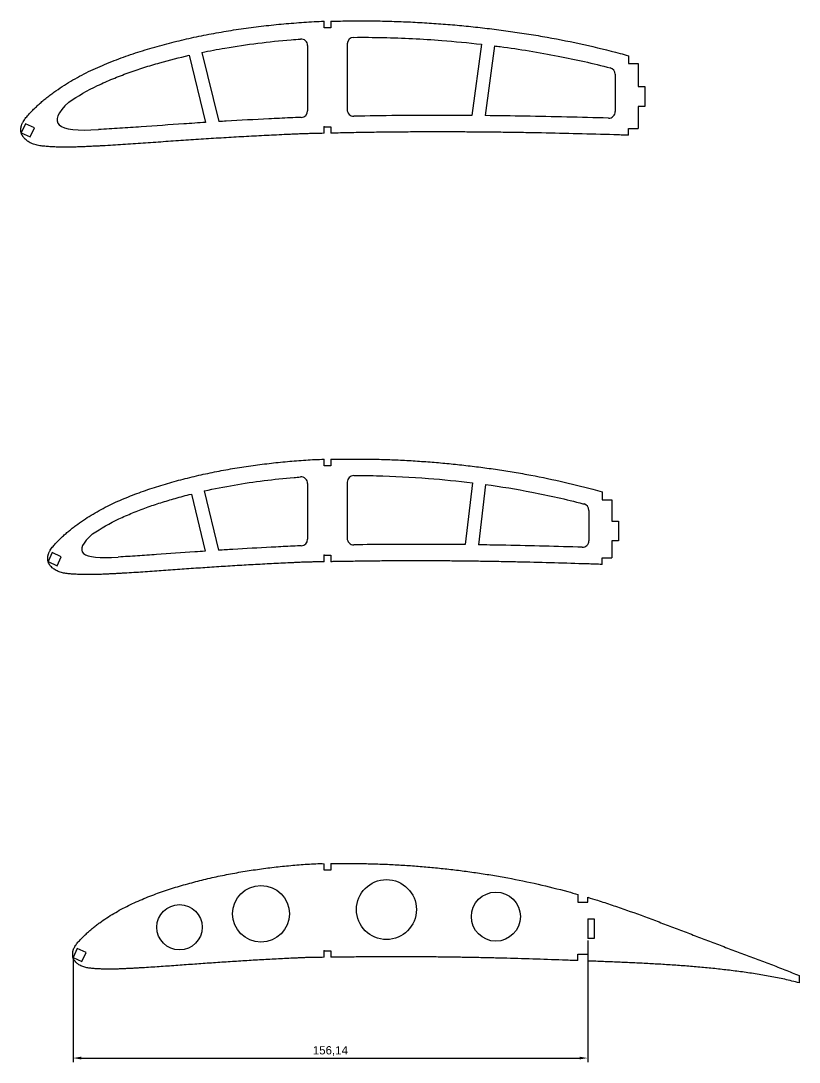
# Model space of a CAD drawing. Header units: millimetres. Extents: x 80 to 1077, y 17 to 739.
# Drawn here: x 105.8 to 342, y 17.3 to 333.2 of the extents above; entities that cross this region are included whole.
import ezdxf

# ---------------------------------------------------------------- set-up
doc = ezdxf.new("R2010")
doc.units = ezdxf.units.MM
doc.layers.add('10', color=7, linetype='Continuous')
doc.styles.get("Standard").update_dxf_attribs({"font": 'arial.ttf'})
doc.dimstyles.new('ISO-25', dxfattribs={"dimtxt": 2.5, "dimasz": 2.5, "dimexe": 1.25, "dimexo": 0.625, "dimtad": 1, "dimtxsty": 'Standard', "dimcen": 2.5, "dimadec": 0, "dimazin": 0, "dimtfac": 1, "dimtmove": 0, "dimatfit": 3, "dimfxl": 1, "dimarcsym": 0})

# ---------------------------------------------------------------- blocks, each defined once
blk = doc.blocks.new('*D1')
at = {"color": 0, "lineweight": -2, "transparency": 16777216}
for p, q in [((277.82, 54.16), (277.82, 17.29)), ((121.68, 48.46), (121.68, 17.29)), ((124.18, 18.54), (275.32, 18.54))]:
    blk.add_line(p, q, dxfattribs=at)
at = {"color": 0, "transparency": 16777216}
for points in [[(124.18, 18.95), (124.18, 18.12), (121.68, 18.54)], [(275.32, 18.95), (275.32, 18.12), (277.82, 18.54)]]:
    blk.add_solid(points, dxfattribs=at)
at = {"layer": 'Defpoints', "color": 0, "transparency": 16777216}
for p in [(277.82, 54.78), (121.68, 49.08), (277.82, 18.54)]:
    blk.add_point(p, dxfattribs=at)
at = {"color": 0, "transparency": 16777216, "insert": (199.75, 20.66), "char_height": 2.5, "attachment_point": 5}
blk.add_mtext('156,14', dxfattribs=at)

msp = doc.modelspace()

# ---------------------------------------------------------------- linework, layer by layer
for p, q in [((197.841, 331.128), (197.841, 333.112)), ((199.841, 333.128), (199.841, 331.128)), ((199.841, 331.128), (197.841, 331.128)), ((192.841, 325.712), (192.841, 305.921)), ((204.841, 326.217), (204.841, 306.283)), ((245.549, 326.115), (242.705, 304.486)), ((249.52, 325.634), (246.735, 304.452)), ((156.868, 322.768), (161.902, 302.391)), ((160.777, 323.626), (165.96, 302.643)), ((290.152, 322.654), (290.152, 320.254)), ((290.152, 320.254), (293.152, 320.254)), ((293.152, 320.254), (293.152, 313.254)), ((286.152, 317.012), (286.152, 305.702)), ((293.152, 313.254), (295.152, 313.254)), ((295.152, 313.254), (295.152, 307.254)), ((295.152, 307.254), (293.152, 307.254)), ((293.152, 307.254), (293.152, 300.515)), ((197.841, 299.099), (197.841, 301.099)), ((197.841, 301.099), (199.841, 301.099)), ((199.841, 301.099), (199.841, 299.139)), ((290.152, 298.515), (290.152, 300.515)), ((290.152, 300.515), (293.152, 300.515)), ((197.841, 198.217), (197.841, 200.2)), ((199.841, 200.217), (199.841, 198.217)), ((199.841, 198.217), (197.841, 198.217)), ((192.841, 192.846), (192.841, 175.94)), ((204.841, 193.284), (204.841, 176.24)), ((242.812, 193.068), (240.649, 174.296)), ((157.569, 189.652), (161.803, 172.325)), ((161.461, 190.578), (165.856, 172.59)), ((246.779, 192.551), (244.67, 174.245)), ((282.178, 190.332), (282.178, 187.932)), ((282.178, 187.932), (285.178, 187.932)), ((285.178, 187.932), (285.178, 181.432)), ((278.178, 184.708), (278.178, 175.502)), ((285.178, 181.432), (287.178, 181.432)), ((287.178, 181.432), (287.178, 175.432)), ((287.178, 175.432), (285.178, 175.432)), ((285.178, 175.432), (285.178, 170.298)), ((197.841, 169.099), (197.841, 171.099)), ((197.841, 171.099), (199.841, 171.099)), ((199.841, 171.099), (199.841, 169.133)), ((282.178, 168.298), (282.178, 170.298)), ((282.178, 170.298), (285.178, 170.298)), ((197.841, 75.53), (197.841, 77.512)), ((199.841, 77.53), (199.841, 75.53)), ((199.841, 75.53), (197.841, 75.53)), ((274.817, 68.184), (274.817, 65.784)), ((277.817, 65.784), (277.817, 67.303)), ((274.817, 65.784), (277.817, 65.784)), ((277.817, 60.784), (279.817, 60.784)), ((277.817, 60.784), (277.817, 54.784)), ((279.817, 60.784), (279.817, 54.784)), ((279.817, 54.784), (277.817, 54.784)), ((197.841, 49.099), (197.841, 51.099)), ((197.841, 51.099), (199.841, 51.099)), ((199.841, 51.099), (199.841, 49.124)), ((274.817, 48.094), (274.817, 50.094)), ((274.817, 50.094), (277.817, 50.094)), ((277.817, 50.094), (277.817, 47.98))]:
    msp.add_line(p, q)
at = {"color": 7, "linetype": 'Continuous', "lineweight": 25}
for p, q in [((120.38, 308.584), (120.381, 308.584)), ((107.226, 301.985), (105.958, 299.266)), ((109.945, 300.717), (107.226, 301.985)), ((108.677, 297.998), (109.945, 300.717)), ((105.958, 299.266), (108.677, 297.998)), ((127.632, 177.581), (127.632, 177.581)), ((115.399, 171.889), (114.131, 169.17)), ((118.118, 170.621), (115.399, 171.889)), ((116.85, 167.902), (118.118, 170.621)), ((114.131, 169.17), (116.85, 167.902)), ((122.945, 51.8), (121.677, 49.081)), ((125.664, 50.532), (122.945, 51.8)), ((121.677, 49.081), (124.396, 47.813)), ((124.396, 47.813), (125.664, 50.532)), ((341.954, 43.536), (341.958, 41.331))]:
    msp.add_line(p, q, dxfattribs=at)
for centre, radius in [((216.758, 63.585), 9.093), ((178.701, 62.296), 8.597), ((249.955, 61.437), 7.439), ((153.984, 58.232), 6.875)]:
    msp.add_circle(centre, radius)
for centre, start, end in [((190.841, 325.712), 0, 94.34987), ((206.841, 326.217), 90.45832, 180), ((284.152, 317.012), 360, 75.4806), ((190.841, 305.921), 272.11706, 0), ((206.841, 306.283), 180, 271.12223), ((284.152, 305.702), 268.31891, 0), ((190.841, 192.846), 0, 94.49635), ((206.841, 193.284), 90.09645, 180), ((276.178, 184.708), 0, 75.29038), ((190.841, 175.94), 272.30208, 360), ((206.841, 176.24), 180, 270.92366), ((276.178, 175.502), 268.16058, 0)]:
    msp.add_arc(centre, 2, start, end)
for points, knots in [([(197.841, 299.099), (196.873, 299.078), (195.393, 299.046), (193.403, 298.998), (191.871, 298.954), (190.34, 298.897), (188.809, 298.828), (187.278, 298.76), (185.236, 298.67), (182.685, 298.549), (179.624, 298.397), (176.564, 298.239), (172.484, 298.017), (168.405, 297.782), (164.327, 297.533), (161.27, 297.34), (158.212, 297.141), (155.156, 296.937), (152.099, 296.728), (149.043, 296.514), (145.988, 296.298), (142.932, 296.082), (139.877, 295.869), (136.82, 295.665), (133.763, 295.475), (131.215, 295.332), (129.176, 295.225), (127.646, 295.149), (126.117, 295.075), (124.587, 295.006), (123.057, 294.946), (121.526, 294.9), (119.995, 294.878), (118.463, 294.879), (116.932, 294.914), (115.402, 294.977), (113.874, 295.084), (112.349, 295.224), (110.831, 295.434), (109.6, 295.79), (108.678, 296.229), (108.131, 296.559), (107.72, 296.861), (107.322, 297.181), (106.955, 297.536), (106.668, 297.878), (106.514, 298.081), (106.405, 298.238), (106.306, 298.401), (106.217, 298.57), (106.138, 298.744), (106.059, 298.917), (105.99, 299.094), (105.944, 299.278), (105.908, 299.465), (105.882, 299.654), (105.863, 299.844), (105.848, 300.099), (105.843, 300.418), (105.878, 300.736), (105.913, 300.988), (105.951, 301.175), (105.999, 301.36), (106.074, 301.604), (106.185, 301.903), (106.347, 302.249), (106.587, 302.7), (106.931, 303.237), (107.389, 303.852), (107.879, 304.44), (108.391, 305.009), (108.92, 305.563), (109.458, 306.108), (110.183, 306.826), (111.111, 307.703), (112.255, 308.721), (113.434, 309.698), (114.641, 310.641), (116.284, 311.853), (118.394, 313.29), (120.995, 314.908), (123.661, 316.417), (126.384, 317.82), (129.159, 319.117), (131.977, 320.319), (134.827, 321.442), (137.704, 322.492), (140.605, 323.476), (143.526, 324.399), (146.465, 325.264), (149.418, 326.077), (152.385, 326.843), (155.363, 327.56), (158.352, 328.231), (162.352, 329.062), (167.374, 329.989), (172.421, 330.772), (176.471, 331.317), (179.513, 331.686), (182.56, 332.016), (185.61, 332.314), (188.665, 332.565), (191.721, 332.801), (194.78, 333.006), (196.821, 333.09), (197.841, 333.112)], [0.47238067, 0.47238067, 0.47238067, 0.47238067, 0.48020319, 0.48432856, 0.48845394, 0.49257931, 0.49670468, 0.50083005, 0.50495542, 0.51320616, 0.52145691, 0.52970765, 0.53795839, 0.55445988, 0.56271062, 0.57096137, 0.57921211, 0.58746285, 0.59571359, 0.60396434, 0.61221508, 0.62046582, 0.62871657, 0.63696731, 0.64521805, 0.6534688, 0.65759417, 0.66171954, 0.66584491, 0.66997028, 0.67409565, 0.67822102, 0.6823464, 0.68647177, 0.69059714, 0.69472251, 0.69884788, 0.70297325, 0.70709862, 0.711224, 0.71328668, 0.71534937, 0.71638071, 0.71741205, 0.71947474, 0.72050608, 0.72102175, 0.72153742, 0.7220531, 0.72256877, 0.72308444, 0.72360011, 0.72411578, 0.72463145, 0.72514712, 0.7256628, 0.72617847, 0.72669414, 0.72772548, 0.72875682, 0.7292725, 0.72978817, 0.73030384, 0.73081951, 0.73185085, 0.7328822, 0.73391354, 0.73597622, 0.73803891, 0.7401016, 0.74216428, 0.74422697, 0.74628965, 0.74835234, 0.75247771, 0.75660308, 0.76072845, 0.76485383, 0.7689792, 0.77722994, 0.78548068, 0.79373143, 0.80198217, 0.81023291, 0.81848365, 0.8267344, 0.83498514, 0.84323588, 0.85148663, 0.85973737, 0.86798811, 0.87623886, 0.8844896, 0.89274034, 0.90099108, 0.91749257, 0.93399406, 0.9422448, 0.95049554, 0.95874629, 0.96699703, 0.97524777, 0.98349851, 0.99174926, 1, 1, 1, 1]), ([(199.841, 333.128), (200.119, 333.131), (201.341, 333.143), (203.506, 333.172), (206.339, 333.219), (209.172, 333.229), (212.004, 333.219), (215.781, 333.165), (219.557, 333.063), (223.33, 332.909), (227.103, 332.724), (231.815, 332.428), (237.463, 331.978), (243.102, 331.43), (248.731, 330.788), (254.348, 330.05), (259.951, 329.212), (267.4, 327.951), (276.66, 326.097), (284.839, 324.097), (289.319, 322.884), (290.152, 322.654)], [0.01103177, 0.01103177, 0.01103177, 0.01103177, 0.015625, 0.03125, 0.046875, 0.0625, 0.078125, 0.09375, 0.125, 0.140625, 0.15625, 0.1875, 0.21875, 0.25, 0.28125, 0.3125, 0.34375, 0.375, 0.4375, 0.5, 0.51429883, 0.51429883, 0.51429883, 0.51429883]), ([(160.777, 323.626), (163.092, 324.109), (165.417, 324.55), (171.072, 325.523), (174.414, 326.016), (181.106, 326.852), (184.458, 327.199), (188.774, 327.556), (189.732, 327.633), (190.69, 327.706)], [0.53722719, 0.53722719, 0.53722719, 0.53722719, 0.625, 0.625, 0.75, 0.75, 0.875, 0.875, 0.91062383, 0.91062383, 0.91062383, 0.91062383]), ([(206.825, 328.217), (206.828, 328.217), (206.831, 328.217), (209.807, 328.241), (212.777, 328.219), (221.681, 328.027), (227.605, 327.73), (237.534, 326.96), (241.544, 326.575), (245.549, 326.115)], [0.06244115, 0.06244115, 0.06244115, 0.06244115, 0.0625, 0.0625, 0.125, 0.125, 0.25, 0.25, 0.33483822, 0.33483822, 0.33483822, 0.33483822]), ([(249.52, 325.634), (250.092, 325.562), (250.663, 325.487), (254.181, 325.021), (257.126, 324.589), (263.008, 323.632), (265.936, 323.109), (274.165, 321.499), (279.433, 320.3), (284.653, 318.948)], [0.36289008, 0.36289008, 0.36289008, 0.36289008, 0.375, 0.375, 0.4375, 0.4375, 0.5, 0.5, 0.61403714, 0.61403714, 0.61403714, 0.61403714]), ([(120.381, 308.584), (123.202, 310.477), (126.13, 312.129), (130.655, 314.307), (132.185, 314.982), (135.28, 316.257), (136.843, 316.857), (139.997, 317.996), (141.588, 318.535), (144.794, 319.558), (146.409, 320.042), (150.962, 321.333), (153.908, 322.086), (156.868, 322.768)], [0, 0, 0, 0, 0.125, 0.125, 0.1875, 0.1875, 0.25, 0.25, 0.3125, 0.3125, 0.375, 0.375, 0.48773312, 0.48773312, 0.48773312, 0.48773312]), ([(190.915, 303.923), (190.883, 303.922), (190.85, 303.92), (189.739, 303.879), (188.661, 303.828), (186.505, 303.732), (185.427, 303.685), (183.271, 303.584), (182.193, 303.531), (176.804, 303.265), (172.494, 303.031), (167.443, 302.733), (166.702, 302.688), (165.96, 302.643)], [0.70265295, 0.70265295, 0.70265295, 0.70265295, 0.703125, 0.703125, 0.71875, 0.71875, 0.734375, 0.734375, 0.75, 0.75, 0.8125, 0.8125, 0.82325841, 0.82325841, 0.82325841, 0.82325841]), ([(242.705, 304.486), (239.441, 304.509), (236.177, 304.521), (224.277, 304.529), (215.642, 304.453), (206.965, 304.285), (206.923, 304.284), (206.881, 304.283)], [0.45275754, 0.45275754, 0.45275754, 0.45275754, 0.5, 0.5, 0.625, 0.625, 0.62561016, 0.62561016, 0.62561016, 0.62561016]), ([(284.093, 303.702), (275.671, 303.95), (267.248, 304.154), (254.793, 304.361), (250.764, 304.414), (246.735, 304.452)], [0.25303823, 0.25303823, 0.25303823, 0.25303823, 0.375, 0.375, 0.43331376, 0.43331376, 0.43331376, 0.43331376]), ([(161.902, 302.391), (159.688, 302.25), (157.475, 302.105), (150.955, 301.665), (146.65, 301.357), (140.191, 300.903), (138.037, 300.755), (133.73, 300.482), (131.575, 300.358), (129.42, 300.246)], [0.84288247, 0.84288247, 0.84288247, 0.84288247, 0.875, 0.875, 0.9375, 0.9375, 0.96875, 0.96875, 1, 1, 1, 1]), ([(290.152, 298.515), (288.687, 298.561), (283.564, 298.719), (274.785, 298.965), (265.641, 299.172), (258.326, 299.303), (252.839, 299.384), (247.353, 299.449), (241.867, 299.493), (236.381, 299.519), (230.896, 299.525), (225.411, 299.511), (219.927, 299.472), (215.357, 299.42), (211.702, 299.368), (208.961, 299.32), (206.677, 299.278), (204.85, 299.238), (203.024, 299.202), (201.354, 299.168), (200.141, 299.145), (199.841, 299.139)], [0.22415631, 0.22415631, 0.22415631, 0.22415631, 0.23597622, 0.26547325, 0.29497028, 0.3097188, 0.32446731, 0.33921582, 0.35396434, 0.36871285, 0.38346137, 0.39820988, 0.41295839, 0.42770691, 0.43508116, 0.44245542, 0.44982968, 0.45351681, 0.45720394, 0.46457819, 0.4669978, 0.4669978, 0.4669978, 0.4669978]), ([(197.841, 169.099), (196.949, 169.081), (195.593, 169.06), (193.771, 169.026), (192.376, 168.992), (190.981, 168.942), (189.587, 168.876), (188.193, 168.811), (186.334, 168.729), (184.01, 168.615), (181.222, 168.473), (178.434, 168.326), (174.716, 168.12), (170.999, 167.902), (167.281, 167.67), (164.494, 167.491), (161.706, 167.307), (158.919, 167.117), (156.131, 166.923), (153.344, 166.725), (150.557, 166.524), (147.77, 166.323), (144.982, 166.126), (142.193, 165.936), (139.404, 165.759), (137.078, 165.627), (135.217, 165.527), (133.822, 165.455), (132.426, 165.386), (131.029, 165.322), (129.633, 165.266), (128.236, 165.222), (126.838, 165.202), (125.44, 165.202), (124.043, 165.234), (122.646, 165.291), (121.251, 165.39), (119.859, 165.516), (118.474, 165.715), (117.354, 166.052), (116.517, 166.466), (116.022, 166.773), (115.651, 167.055), (115.292, 167.352), (114.963, 167.683), (114.708, 168), (114.572, 168.189), (114.477, 168.335), (114.39, 168.486), (114.313, 168.643), (114.246, 168.804), (114.18, 168.965), (114.126, 169.13), (114.093, 169.3), (114.068, 169.472), (114.05, 169.645), (114.038, 169.819), (114.029, 170.051), (114.023, 170.343), (114.053, 170.633), (114.077, 170.864), (114.108, 171.036), (114.149, 171.206), (114.212, 171.43), (114.307, 171.705), (114.451, 172.023), (114.664, 172.438), (114.975, 172.931), (115.388, 173.495), (115.832, 174.035), (116.298, 174.556), (116.78, 175.062), (117.27, 175.561), (117.931, 176.218), (118.775, 177.021), (119.818, 177.952), (120.893, 178.846), (121.993, 179.709), (123.491, 180.818), (125.415, 182.132), (127.787, 183.613), (130.22, 184.992), (132.704, 186.275), (135.235, 187.462), (137.806, 188.561), (140.405, 189.589), (143.031, 190.548), (145.677, 191.448), (148.342, 192.292), (151.022, 193.083), (153.716, 193.827), (156.421, 194.527), (159.137, 195.183), (161.863, 195.796), (165.51, 196.556), (170.088, 197.404), (174.688, 198.119), (178.378, 198.619), (181.15, 198.955), (183.925, 199.258), (186.704, 199.53), (189.485, 199.761), (192.268, 199.978), (195.054, 200.151), (196.913, 200.2), (197.841, 200.2)], [0.47229031, 0.47229031, 0.47229031, 0.47229031, 0.48020319, 0.48432856, 0.48845394, 0.49257931, 0.49670468, 0.50083005, 0.50495542, 0.51320616, 0.52145691, 0.52970765, 0.53795839, 0.55445988, 0.56271062, 0.57096137, 0.57921211, 0.58746285, 0.59571359, 0.60396434, 0.61221508, 0.62046582, 0.62871657, 0.63696731, 0.64521805, 0.6534688, 0.65759417, 0.66171954, 0.66584491, 0.66997028, 0.67409565, 0.67822102, 0.6823464, 0.68647177, 0.69059714, 0.69472251, 0.69884788, 0.70297325, 0.70709862, 0.711224, 0.71328668, 0.71534937, 0.71638071, 0.71741205, 0.71947474, 0.72050608, 0.72102175, 0.72153742, 0.7220531, 0.72256877, 0.72308444, 0.72360011, 0.72411578, 0.72463145, 0.72514712, 0.7256628, 0.72617847, 0.72669414, 0.72772548, 0.72875682, 0.7292725, 0.72978817, 0.73030384, 0.73081951, 0.73185085, 0.7328822, 0.73391354, 0.73597622, 0.73803891, 0.7401016, 0.74216428, 0.74422697, 0.74628965, 0.74835234, 0.75247771, 0.75660308, 0.76072845, 0.76485383, 0.7689792, 0.77722994, 0.78548068, 0.79373143, 0.80198217, 0.81023291, 0.81848365, 0.8267344, 0.83498514, 0.84323588, 0.85148663, 0.85973737, 0.86798811, 0.87623886, 0.8844896, 0.89274034, 0.90099108, 0.91749257, 0.93399406, 0.9422448, 0.95049554, 0.95874629, 0.96699703, 0.97524777, 0.98349851, 0.99174926, 1, 1, 1, 1]), ([(199.841, 200.217), (200.032, 200.219), (201.081, 200.228), (202.988, 200.247), (205.561, 200.284), (208.134, 200.285), (210.708, 200.27), (214.138, 200.21), (217.568, 200.108), (220.996, 199.958), (224.423, 199.78), (228.702, 199.499), (233.832, 199.075), (238.953, 198.563), (244.065, 197.966), (249.166, 197.28), (254.255, 196.506), (261.018, 195.342), (269.426, 193.634), (277.02, 191.755), (281.254, 190.591), (282.178, 190.332)], [0.0121438, 0.0121438, 0.0121438, 0.0121438, 0.015625, 0.03125, 0.046875, 0.0625, 0.078125, 0.09375, 0.125, 0.140625, 0.15625, 0.1875, 0.21875, 0.25, 0.28125, 0.3125, 0.34375, 0.375, 0.4375, 0.5, 0.51747969, 0.51747969, 0.51747969, 0.51747969]), ([(161.461, 190.578), (161.497, 190.586), (161.532, 190.594), (164.544, 191.272), (167.538, 191.863), (173.556, 192.901), (176.583, 193.349), (182.643, 194.109), (185.678, 194.425), (189.374, 194.734), (190.029, 194.788), (190.685, 194.839)], [0.49850104, 0.49850104, 0.49850104, 0.49850104, 0.5, 0.5, 0.625, 0.625, 0.75, 0.75, 0.875, 0.875, 0.90191674, 0.90191674, 0.90191674, 0.90191674]), ([(206.838, 195.284), (207.813, 195.285), (208.787, 195.281), (211.082, 195.263), (212.401, 195.241), (218.994, 195.087), (224.257, 194.818), (233.951, 194.062), (238.386, 193.615), (242.812, 193.068)], [0.07069436, 0.07069436, 0.07069436, 0.07069436, 0.09375, 0.09375, 0.125, 0.125, 0.25, 0.25, 0.35575867, 0.35575867, 0.35575867, 0.35575867]), ([(127.632, 177.581), (130.19, 179.289), (132.843, 180.782), (136.944, 182.747), (138.331, 183.356), (141.135, 184.509), (142.552, 185.052), (145.41, 186.082), (146.851, 186.57), (149.756, 187.495), (151.22, 187.934), (154.312, 188.81), (155.938, 189.243), (157.569, 189.652)], [0, 0, 0, 0, 0.125, 0.125, 0.1875, 0.1875, 0.25, 0.25, 0.3125, 0.3125, 0.375, 0.375, 0.44388164, 0.44388164, 0.44388164, 0.44388164]), ([(246.779, 192.551), (251.488, 191.905), (256.187, 191.141), (263.477, 189.736), (266.074, 189.193), (271.235, 188.023), (273.801, 187.396), (276.466, 186.7), (276.576, 186.671), (276.686, 186.643)], [0.38736824, 0.38736824, 0.38736824, 0.38736824, 0.5, 0.5, 0.5625, 0.5625, 0.625, 0.625, 0.62769657, 0.62769657, 0.62769657, 0.62769657]), ([(190.922, 173.942), (190.782, 173.936), (190.643, 173.93), (189.536, 173.882), (188.569, 173.835), (185.666, 173.704), (183.732, 173.609), (177.929, 173.312), (174.062, 173.096), (168.749, 172.773), (167.303, 172.683), (165.856, 172.59)], [0.70087281, 0.70087281, 0.70087281, 0.70087281, 0.703125, 0.703125, 0.71875, 0.71875, 0.75, 0.75, 0.8125, 0.8125, 0.83588624, 0.83588624, 0.83588624, 0.83588624]), ([(240.649, 174.296), (236.529, 174.343), (232.41, 174.372), (221.151, 174.398), (214.012, 174.355), (206.874, 174.24)], [0.43356992, 0.43356992, 0.43356992, 0.43356992, 0.5, 0.5, 0.61511732, 0.61511732, 0.61511732, 0.61511732]), ([(276.114, 173.503), (275.674, 173.518), (275.235, 173.532), (267.047, 173.79), (259.297, 173.991), (249.254, 174.176), (246.962, 174.213), (244.67, 174.245)], [0.2429077, 0.2429077, 0.2429077, 0.2429077, 0.25, 0.25, 0.375, 0.375, 0.41195878, 0.41195878, 0.41195878, 0.41195878]), ([(161.803, 172.325), (160.736, 172.253), (159.668, 172.181), (154.736, 171.842), (150.872, 171.559), (145.077, 171.146), (143.145, 171.011), (139.279, 170.761), (137.346, 170.649), (135.412, 170.546)], [0.85773149, 0.85773149, 0.85773149, 0.85773149, 0.875, 0.875, 0.9375, 0.9375, 0.96875, 0.96875, 1, 1, 1, 1]), ([(282.178, 168.298), (280.669, 168.35), (275.842, 168.512), (267.698, 168.764), (259.403, 168.974), (252.766, 169.112), (247.788, 169.2), (242.808, 169.272), (237.828, 169.326), (232.847, 169.365), (227.865, 169.384), (222.883, 169.385), (217.899, 169.364), (213.745, 169.329), (210.422, 169.291), (207.929, 169.256), (205.852, 169.222), (204.19, 169.191), (202.527, 169.168), (201.078, 169.15), (200.044, 169.136), (199.841, 169.133)], [0.22255232, 0.22255232, 0.22255232, 0.22255232, 0.23597622, 0.26547325, 0.29497028, 0.3097188, 0.32446731, 0.33921582, 0.35396434, 0.36871285, 0.38346137, 0.39820988, 0.41295839, 0.42770691, 0.43508116, 0.44245542, 0.44982968, 0.45351681, 0.45720394, 0.46457819, 0.46637628, 0.46637628, 0.46637628, 0.46637628]), ([(197.841, 49.099), (197.02, 49.084), (195.777, 49.073), (194.11, 49.052), (192.841, 49.027), (191.573, 48.982), (190.306, 48.92), (189.038, 48.859), (187.347, 48.783), (185.234, 48.676), (182.697, 48.544), (180.16, 48.408), (176.777, 48.215), (173.393, 48.013), (170.009, 47.797), (167.47, 47.631), (164.932, 47.459), (162.393, 47.284), (159.854, 47.103), (157.315, 46.919), (154.775, 46.733), (152.235, 46.547), (149.695, 46.363), (147.153, 46.187), (144.611, 46.022), (142.491, 45.899), (140.795, 45.806), (139.523, 45.739), (138.25, 45.674), (136.977, 45.614), (135.704, 45.562), (134.43, 45.52), (133.156, 45.501), (131.881, 45.5), (130.607, 45.53), (129.333, 45.581), (128.062, 45.672), (126.792, 45.786), (125.53, 45.975), (124.512, 46.295), (123.755, 46.685), (123.307, 46.971), (122.974, 47.234), (122.65, 47.51), (122.356, 47.818), (122.13, 48.113), (122.011, 48.289), (121.929, 48.425), (121.854, 48.566), (121.788, 48.711), (121.73, 48.859), (121.678, 49.009), (121.637, 49.162), (121.617, 49.32), (121.602, 49.478), (121.591, 49.637), (121.586, 49.796), (121.581, 50.008), (121.575, 50.274), (121.601, 50.539), (121.615, 50.75), (121.638, 50.908), (121.672, 51.063), (121.724, 51.269), (121.806, 51.522), (121.933, 51.814), (122.122, 52.195), (122.401, 52.648), (122.773, 53.165), (123.175, 53.66), (123.598, 54.138), (124.036, 54.6), (124.481, 55.057), (125.083, 55.657), (125.851, 56.391), (126.8, 57.243), (127.778, 58.06), (128.78, 58.848), (130.144, 59.863), (131.897, 61.063), (134.058, 62.417), (136.274, 63.677), (138.537, 64.85), (140.844, 65.934), (143.187, 66.937), (145.556, 67.877), (147.949, 68.753), (150.359, 69.576), (152.787, 70.346), (155.229, 71.069), (157.683, 71.749), (160.148, 72.388), (162.622, 72.988), (165.104, 73.548), (168.425, 74.243), (172.594, 75.017), (176.781, 75.671), (180.138, 76.127), (182.661, 76.435), (185.185, 76.712), (187.713, 76.96), (190.243, 77.173), (192.773, 77.373), (195.306, 77.516), (196.997, 77.533), (197.841, 77.512)], [0.47218947, 0.47218947, 0.47218947, 0.47218947, 0.48020319, 0.48432856, 0.48845394, 0.49257931, 0.49670468, 0.50083005, 0.50495542, 0.51320616, 0.52145691, 0.52970765, 0.53795839, 0.55445988, 0.56271062, 0.57096137, 0.57921211, 0.58746285, 0.59571359, 0.60396434, 0.61221508, 0.62046582, 0.62871657, 0.63696731, 0.64521805, 0.6534688, 0.65759417, 0.66171954, 0.66584491, 0.66997028, 0.67409565, 0.67822102, 0.6823464, 0.68647177, 0.69059714, 0.69472251, 0.69884788, 0.70297325, 0.70709862, 0.711224, 0.71328668, 0.71534937, 0.71638071, 0.71741205, 0.71947474, 0.72050608, 0.72102175, 0.72153742, 0.7220531, 0.72256877, 0.72308444, 0.72360011, 0.72411578, 0.72463145, 0.72514712, 0.7256628, 0.72617847, 0.72669414, 0.72772548, 0.72875682, 0.7292725, 0.72978817, 0.73030384, 0.73081951, 0.73185085, 0.7328822, 0.73391354, 0.73597622, 0.73803891, 0.7401016, 0.74216428, 0.74422697, 0.74628965, 0.74835234, 0.75247771, 0.75660308, 0.76072845, 0.76485383, 0.7689792, 0.77722994, 0.78548068, 0.79373143, 0.80198217, 0.81023291, 0.81848365, 0.8267344, 0.83498514, 0.84323588, 0.85148663, 0.85973737, 0.86798811, 0.87623886, 0.8844896, 0.89274034, 0.90099108, 0.91749257, 0.93399406, 0.9422448, 0.95049554, 0.95874629, 0.96699703, 0.97524777, 0.98349851, 0.99174926, 1, 1, 1, 1]), ([(199.841, 77.53), (199.953, 77.531), (200.842, 77.536), (202.509, 77.547), (204.843, 77.575), (207.177, 77.567), (209.511, 77.547), (212.622, 77.481), (215.732, 77.38), (218.841, 77.233), (221.948, 77.062), (225.829, 76.794), (230.48, 76.396), (235.123, 75.917), (239.758, 75.36), (244.382, 74.724), (248.995, 74.008), (255.126, 72.932), (262.747, 71.36), (269.802, 69.592), (273.81, 68.473), (274.817, 68.184)], [0.01338978, 0.01338978, 0.01338978, 0.01338978, 0.015625, 0.03125, 0.046875, 0.0625, 0.078125, 0.09375, 0.125, 0.140625, 0.15625, 0.1875, 0.21875, 0.25, 0.28125, 0.3125, 0.34375, 0.375, 0.4375, 0.5, 0.52105774, 0.52105774, 0.52105774, 0.52105774]), ([(277.817, 67.303), (278.795, 67.008), (281.258, 66.249), (285.188, 64.968), (291.071, 62.935), (296.91, 60.781), (302.73, 58.576), (307.09, 56.91), (311.451, 55.243), (315.812, 53.579), (320.174, 51.919), (323.814, 50.545), (326.727, 49.451), (328.913, 48.634), (331.1, 47.819), (333.285, 46.998), (335.465, 46.164), (337.638, 45.313), (339.803, 44.44), (341.239, 43.842), (341.954, 43.536)], [0.54199078, 0.54199078, 0.54199078, 0.54199078, 0.5625, 0.59375, 0.625, 0.6875, 0.71875, 0.75, 0.78125, 0.8125, 0.84375, 0.875, 0.890625, 0.90625, 0.921875, 0.9375, 0.953125, 0.96875, 0.984375, 1, 1, 1, 1]), ([(274.817, 48.094), (273.267, 48.153), (268.713, 48.321), (261.156, 48.577), (253.645, 48.791), (247.634, 48.935), (243.124, 49.029), (238.613, 49.11), (234.1, 49.172), (229.585, 49.222), (225.068, 49.254), (220.549, 49.27), (216.027, 49.264), (212.257, 49.245), (209.24, 49.22), (206.976, 49.196), (205.089, 49.169), (203.579, 49.148), (202.069, 49.137), (200.823, 49.132), (199.955, 49.125), (199.841, 49.124)], [0.22074635, 0.22074635, 0.22074635, 0.22074635, 0.23597622, 0.26547325, 0.29497028, 0.3097188, 0.32446731, 0.33921582, 0.35396434, 0.36871285, 0.38346137, 0.39820988, 0.41295839, 0.42770691, 0.43508116, 0.44245542, 0.44982968, 0.45351681, 0.45720394, 0.46457819, 0.46568261, 0.46568261, 0.46568261, 0.46568261]), ([(341.958, 41.331), (341.231, 41.537), (339.768, 41.916), (337.562, 42.439), (335.346, 42.909), (333.122, 43.336), (330.892, 43.724), (328.657, 44.081), (326.419, 44.414), (324.179, 44.724), (321.937, 45.015), (318.945, 45.378), (315.201, 45.784), (310.703, 46.204), (306.202, 46.566), (301.699, 46.874), (297.195, 47.137), (292.69, 47.365), (288.185, 47.566), (283.68, 47.751), (280.224, 47.887), (278.27, 47.963), (277.817, 47.98)], [0, 0, 0, 0, 0.00737426, 0.01474851, 0.02212277, 0.02949703, 0.03687129, 0.04424554, 0.0516198, 0.05899406, 0.06636831, 0.07374257, 0.08849108, 0.1032396, 0.11798811, 0.13273663, 0.14748514, 0.16223365, 0.17698217, 0.19173068, 0.2064792, 0.21092395, 0.21092395, 0.21092395, 0.21092395])]:
    msp.add_open_spline(points, degree=3, knots=knots, dxfattribs=at)
for points in [[(120.38, 308.584), (113.527, 302.127), (116.539, 299.348), (129.416, 300.246)], [(129.42, 300.246), (129.419, 300.246), (129.417, 300.246), (129.416, 300.246)], [(127.632, 177.581), (121.347, 172.009), (123.939, 169.664), (135.409, 170.546)], [(135.412, 170.546), (135.411, 170.546), (135.41, 170.546), (135.409, 170.546)]]:
    msp.add_open_spline(points, degree=3, dxfattribs=at)
at = {"layer": '10'}
for p in [(197.841, 301.099), (197.841, 171.099), (197.841, 51.099)]:
    msp.add_point(p, dxfattribs=at)

# ---------------------------------------------------------------- dimensions: what is measured, and where the dimension line sits
dim = msp.add_linear_dim(base=(277.817, 18.536), p1=(121.677, 49.081), p2=(277.817, 54.784), dimstyle='ISO-25')
dim.commit()
dim.dimension.update_dxf_attribs({"geometry": '*D1', "text_midpoint": (199.747, 20.664)})

doc.saveas('drawing.dxf')
